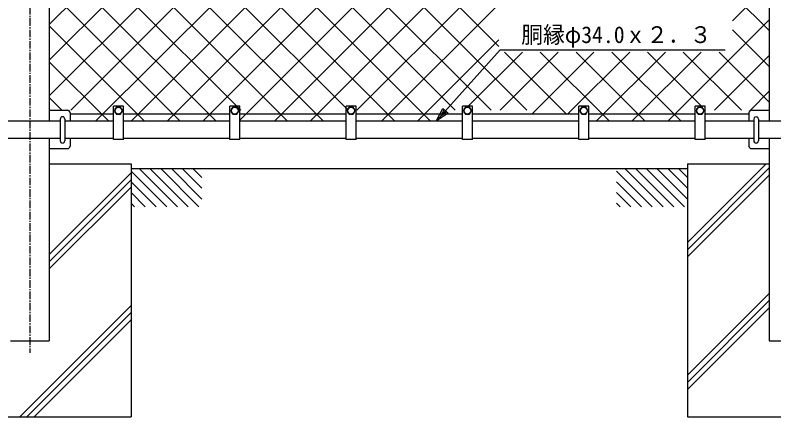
# Model space of a CAD drawing. Units: millimetres, scale not verified. Extents: x -4455 to 4455, y -3150 to 3150.
# Drawn here: x -3174 to -1674, y -22 to 772 of the extents above; entities that cross this region are included whole.
import ezdxf
from ezdxf.enums import TextEntityAlignment as Align

# ---------------------------------------------------------------- set-up
doc = ezdxf.new("R2010")
doc.units = ezdxf.units.MM
doc.header["$LTSCALE"] = 20
doc.linetypes.add('USER3', pattern=[1.125, 0.75, -0.125, 0.125, -0.125])
for name, color, linetype, lineweight in [('0-1_1', 7, 'Continuous', 25), ('0-2_0', 7, 'Continuous', 25), ('0-3_2', 7, 'Continuous', 25), ('0-4_EXTCNT-L', 4, 'Continuous', 25)]:
    doc.layers.add(name, color=color, linetype=linetype, lineweight=lineweight)
doc.styles.add('ＭＳ ゴシック', font='')
doc.styles.get('ＭＳ ゴシック').set_extended_font_data('MS Gothic')

# ---------------------------------------------------------------- blocks, each defined once
blk = doc.blocks.new('C2')
at = {"layer": '0-1_1', "color": 4}
blk.add_line((79808.6, 57244.9), (81308.6, 55744.9), dxfattribs=at)
blk = doc.blocks.new('C1')
at = {"layer": '0-1_1', "color": 4}
blk.add_line((79384.3, 57244.9), (80884.3, 55744.9), dxfattribs=at)
blk = doc.blocks.new('C0')
at = {"layer": '0-1_1', "color": 4}
blk.add_line((79049.1, 57155.9), (80460.1, 55744.9), dxfattribs=at)
blk = doc.blocks.new('C7')
at = {"layer": '0-1_1', "color": 4}
blk.add_line((79049.1, 56731.6), (80035.8, 55744.9), dxfattribs=at)
blk = doc.blocks.new('C9')
at = {"layer": '0-1_1', "color": 4}
blk.add_line((79049.1, 55883.1), (79187.3, 55744.9), dxfattribs=at)
blk = doc.blocks.new('C8')
at = {"layer": '0-1_1', "color": 4}
blk.add_line((79049.1, 56307.3), (79611.6, 55744.9), dxfattribs=at)
blk = doc.blocks.new('C5')
at = {"layer": '0-1_1', "color": 4}
blk.add_line((81081.4, 57244.9), (81849.1, 56477.2), dxfattribs=at)
blk = doc.blocks.new('C4')
at = {"layer": '0-1_1', "color": 4}
blk.add_line((80657.1, 57244.9), (81849.1, 56052.9), dxfattribs=at)
blk = doc.blocks.new('C3')
at = {"layer": '0-1_1', "color": 4}
blk.add_line((80232.9, 57244.9), (81732.9, 55744.9), dxfattribs=at)
blk = doc.blocks.new('C6')
at = {"layer": '0-1_1', "color": 4}
blk.add_line((81505.7, 57244.9), (81849.1, 56901.4), dxfattribs=at)
blk = doc.blocks.new('C14')
at = {"layer": '0-1_1', "color": 4}
blk.add_line((87057.1, 57244.9), (88249.1, 56052.9), dxfattribs=at)
blk = doc.blocks.new('C13')
at = {"layer": '0-1_1', "color": 4}
blk.add_line((86632.9, 57244.9), (88132.9, 55744.9), dxfattribs=at)
blk = doc.blocks.new('C12')
at = {"layer": '0-1_1', "color": 4}
blk.add_line((86208.6, 57244.9), (87708.6, 55744.9), dxfattribs=at)
blk = doc.blocks.new('C11')
at = {"layer": '0-1_1', "color": 4}
blk.add_line((85784.3, 57244.9), (87284.3, 55744.9), dxfattribs=at)
blk = doc.blocks.new('C17')
at = {"layer": '0-1_1', "color": 4}
blk.add_line((85449.1, 56731.6), (86435.8, 55744.9), dxfattribs=at)
blk = doc.blocks.new('C10')
at = {"layer": '0-1_1', "color": 4}
blk.add_line((85449.1, 57155.9), (86860.1, 55744.9), dxfattribs=at)
blk = doc.blocks.new('C19')
at = {"layer": '0-1_1', "color": 4}
blk.add_line((85449.1, 55883.1), (85587.3, 55744.9), dxfattribs=at)
blk = doc.blocks.new('C18')
at = {"layer": '0-1_1', "color": 4}
blk.add_line((85449.1, 56307.3), (86011.6, 55744.9), dxfattribs=at)
blk = doc.blocks.new('C15')
at = {"layer": '0-1_1', "color": 4}
blk.add_line((87481.4, 57244.9), (88249.1, 56477.2), dxfattribs=at)
blk = doc.blocks.new('C16')
at = {"layer": '0-1_1', "color": 4}
blk.add_line((87905.7, 57244.9), (88249.1, 56901.4), dxfattribs=at)

msp = doc.modelspace()

# ---------------------------------------------------------------- linework, layer by layer
at = {"layer": '0-1_1', "color": 4, "linetype": 'USER3'}
msp.add_line((-3144.57, 2025.62), (-3144.57, 104.28), dxfattribs=at)
at = {"layer": '0-1_1'}
for p, q in [((-3106.27, 1929.12), (-3106.27, 562.12)), ((-1682.87, 1929.12), (-1682.87, 562.12)), ((-2979.57, 526.12), (-2979.57, 592.12)), ((-2959.57, 592.12), (-2979.57, 592.12)), ((-2959.57, 526.12), (-2959.57, 592.12)), ((-2749.57, 526.12), (-2749.57, 592.12)), ((-2729.57, 592.12), (-2749.57, 592.12)), ((-2729.57, 526.12), (-2729.57, 592.12)), ((-2519.57, 526.12), (-2519.57, 592.12)), ((-2499.57, 592.12), (-2519.57, 592.12)), ((-2499.57, 526.12), (-2499.57, 592.12)), ((-2289.57, 526.12), (-2289.57, 592.12)), ((-2269.57, 592.12), (-2289.57, 592.12)), ((-2269.57, 526.12), (-2269.57, 592.12)), ((-2059.57, 526.12), (-2059.57, 592.12)), ((-2039.57, 592.12), (-2059.57, 592.12)), ((-2039.57, 526.12), (-2039.57, 592.12)), ((-1829.57, 526.12), (-1829.57, 592.12)), ((-1809.57, 592.12), (-1829.57, 592.12)), ((-1809.57, 526.12), (-1809.57, 592.12)), ((-3065.27, 579.12), (-3065.27, 562.12)), ((-2979.57, 576.12), (-3065.27, 576.12)), ((-2749.57, 576.12), (-2959.57, 576.12)), ((-2519.57, 576.12), (-2729.57, 576.12)), ((-2289.57, 576.12), (-2499.57, 576.12)), ((-2059.57, 576.12), (-2269.57, 576.12)), ((-1829.57, 576.12), (-2039.57, 576.12)), ((-1722.87, 576.12), (-1809.57, 576.12)), ((-3084.77, 562.12), (-3204.37, 562.12)), ((-2979.57, 562.12), (-3075.77, 562.12)), ((-2749.57, 562.12), (-2959.57, 562.12)), ((-2519.57, 562.12), (-2729.57, 562.12)), ((-2289.57, 562.12), (-2499.57, 562.12)), ((-2059.57, 562.12), (-2269.57, 562.12)), ((-1829.57, 562.12), (-2039.57, 562.12)), ((-1713.37, 562.12), (-1809.57, 562.12)), ((-1584.77, 562.12), (-1704.37, 562.12)), ((-3084.77, 528.12), (-3204.37, 528.12)), ((-3106.27, 528.12), (-3106.27, 128.12)), ((-2979.57, 528.12), (-3075.77, 528.12)), ((-3065.27, 528.12), (-3065.27, 513.12)), ((-2959.57, 526.12), (-2979.57, 526.12)), ((-2749.57, 528.12), (-2959.57, 528.12)), ((-2729.57, 526.12), (-2749.57, 526.12)), ((-2519.57, 528.12), (-2729.57, 528.12)), ((-2499.57, 526.12), (-2519.57, 526.12)), ((-2289.57, 528.12), (-2499.57, 528.12)), ((-2269.57, 526.12), (-2289.57, 526.12)), ((-2059.57, 528.12), (-2269.57, 528.12)), ((-2039.57, 526.12), (-2059.57, 526.12)), ((-1829.57, 528.12), (-2039.57, 528.12)), ((-1809.57, 526.12), (-1829.57, 526.12)), ((-1713.37, 528.12), (-1809.57, 528.12)), ((-1584.77, 528.12), (-1704.37, 528.12)), ((-1682.87, 528.12), (-1682.87, 128.12)), ((-3106.27, 478.12), (-2944.57, 478.12)), ((-2944.57, 478.12), (-2944.57, -21.88)), ((-1844.57, 468.12), (-2944.57, 468.12)), ((-1844.57, 468.12), (-2034.57, 468.12)), ((-1844.57, 478.12), (-1844.57, -21.88)), ((-1844.57, 478.12), (-1682.87, 478.12)), ((-3182.87, 128.12), (-3106.27, 128.12)), ((-3182.87, 128.12), (-3106.27, 128.12)), ((-1682.87, 128.12), (-1606.27, 128.12)), ((-3344.57, -21.88), (-2944.57, -21.88)), ((-1844.57, -21.88), (-1444.57, -21.88))]:
    msp.add_line(p, q, dxfattribs=at)
at = {"layer": '0-1_1', "color": 4}
for p, q in [((-1844.57, 322.47), (-1688.93, 478.12)), ((-1844.57, 308.33), (-1682.87, 470.03)), ((-3106.27, 298.64), (-2944.57, 460.34)), ((-1844.57, 294.19), (-1682.87, 455.89)), ((-3106.27, 284.5), (-2944.57, 446.2)), ((-3106.27, 270.35), (-2944.57, 432.05)), ((-1844.57, 60.34), (-1682.87, 222.04)), ((-3164.66, -21.88), (-2944.57, 198.21)), ((-1844.57, 46.2), (-1682.87, 207.9)), ((-3150.52, -21.88), (-2944.57, 184.06)), ((-1844.57, 32.05), (-1682.87, 193.75)), ((-3136.38, -21.88), (-2944.57, 169.92))]:
    msp.add_line(p, q, dxfattribs=at)
for points in [[(-2341.63, 562.12), (-2214.57, 703.12), (-1770.07, 703.12)], [(-2320.28, 580.58), (-2332.26, 572.52), (-2325.48, 585.26)]]:
    msp.add_lwpolyline(points, dxfattribs=at)
msp.add_lwpolyline([(-2317.68, 578.23), (-2341.63, 562.12), (-2328.08, 587.61)], close=True, dxfattribs=at)
at = {"layer": '0-1_1'}
for centre, start, end in [((-3080.27, 566.62), 0, 180), ((-1708.87, 566.62), 359.99995, 179.99995), ((-3080.27, 523.62), 180, 0), ((-1708.87, 523.62), 179.99995, 359.99995)]:
    msp.add_arc(centre, 4.5, start, end, dxfattribs=at)
at = {"layer": '0-2_0'}
for p, q in [((-1720.12, 584.12), (-1682.87, 621.36)), ((-3106.27, 584.12), (-3070.27, 584.12)), ((-1722.87, 579.12), (-1722.87, 562.12)), ((-1717.87, 584.12), (-1682.87, 584.12)), ((-3084.77, 566.62), (-3084.77, 523.62)), ((-3075.77, 566.62), (-3075.77, 523.62)), ((-1713.37, 566.62), (-1713.37, 523.62)), ((-1704.37, 566.62), (-1704.37, 523.62)), ((-1722.87, 528.12), (-1722.87, 513.12)), ((-3106.27, 508.12), (-3070.27, 508.12)), ((-1717.87, 508.12), (-1682.87, 508.12))]:
    msp.add_line(p, q, dxfattribs=at)
for centre, start, end in [((-3070.27, 579.12), 0, 89.99997), ((-1717.87, 579.12), 89.99997, 179.99997), ((-3070.27, 513.12), 269.99997, 0), ((-1717.87, 513.12), 179.99997, 269.99997)]:
    msp.add_arc(centre, 5, start, end, dxfattribs=at)
at = {"layer": '0-3_2'}
for p, q in [((-2513.57, 590.05), (-2517.57, 583.12)), ((-2505.57, 590.05), (-2513.57, 590.05)), ((-2501.57, 583.12), (-2505.57, 590.05)), ((-1823.57, 590.05), (-1827.57, 583.12)), ((-1815.57, 590.05), (-1823.57, 590.05)), ((-1811.57, 583.12), (-1815.57, 590.05)), ((-2517.57, 583.12), (-2513.57, 576.19)), ((-2513.57, 576.19), (-2505.57, 576.19)), ((-2505.57, 576.19), (-2501.57, 583.12)), ((-1827.57, 583.12), (-1823.57, 576.19)), ((-1823.57, 576.19), (-1815.57, 576.19)), ((-1815.57, 576.19), (-1811.57, 583.12))]:
    msp.add_line(p, q, dxfattribs=at)
for points in [[(-2961.57, 583.12), (-2965.57, 590.05), (-2973.57, 590.05), (-2977.57, 583.12), (-2973.57, 576.19), (-2965.57, 576.19)], [(-2731.57, 583.12), (-2735.57, 590.05), (-2743.57, 590.05), (-2747.57, 583.12), (-2743.57, 576.19), (-2735.57, 576.19)], [(-2271.57, 583.12), (-2275.57, 590.05), (-2283.57, 590.05), (-2287.57, 583.12), (-2283.57, 576.19), (-2275.57, 576.19)], [(-2041.57, 583.12), (-2045.57, 590.05), (-2053.57, 590.05), (-2057.57, 583.12), (-2053.57, 576.19), (-2045.57, 576.19)]]:
    msp.add_lwpolyline(points, close=True, dxfattribs=at)
for centre in [(-2969.57, 583.12), (-2739.57, 583.12), (-2509.57, 583.12), (-2279.57, 583.12), (-2049.57, 583.12), (-1819.57, 583.12)]:
    msp.add_circle(centre, 6.93, dxfattribs=at)
at = {"layer": '0-4_EXTCNT-L'}
for p, q in [((-3106.27, 612.17), (-1789.33, 1929.12)), ((-3106.27, 682.88), (-1860.04, 1929.12)), ((-3106.27, 753.6), (-1930.75, 1929.12)), ((-3063.62, 584.12), (-1718.62, 1929.12)), ((-1682.87, 741.26), (-2870.73, 1929.12)), ((-2729.57, 564.61), (-1682.87, 1611.31)), ((-2661.35, 562.12), (-1682.87, 1540.6)), ((-2590.64, 562.12), (-1682.87, 1469.89)), ((-2497.93, 584.12), (-1682.87, 1399.18)), ((-2303.55, 584.12), (-3106.27, 1386.84)), ((-2449.22, 562.12), (-1682.87, 1328.47)), ((-2352.26, 562.12), (-3106.27, 1316.13)), ((-2422.97, 562.12), (-3106.27, 1245.42)), ((-2515.68, 584.12), (-3106.27, 1174.71)), ((-2564.39, 562.12), (-3106.27, 1104)), ((-2635.1, 562.12), (-3106.27, 1033.29)), ((-2727.81, 584.12), (-3106.27, 962.58)), ((-3014.91, 562.12), (-2610.41, 966.62)), ((-2944.2, 562.12), (-2568.2, 938.12)), ((-2873.49, 562.12), (-2497.49, 938.12)), ((-2802.78, 562.12), (-2426.78, 938.12)), ((-2232.84, 584.12), (-2586.84, 938.12)), ((-2162.13, 584.12), (-2516.13, 938.12)), ((-2217.37, 710.07), (-2445.42, 938.12)), ((-2776.52, 562.12), (-3106.27, 891.87)), ((-1755.43, 760.94), (-1682.87, 833.49)), ((-2847.23, 562.12), (-3106.27, 821.16)), ((-2917.95, 562.12), (-3106.27, 750.45)), ((-1883.54, 562.12), (-1682.87, 762.78)), ((-1682.87, 670.55), (-1755.43, 743.1)), ((-2378.51, 562.12), (-2217.37, 723.26)), ((-2277.8, 592.12), (-2170.92, 699)), ((-2215.09, 584.12), (-2100.2, 699)), ((-2083.42, 576.12), (-2206.3, 699)), ((-2152.38, 576.12), (-2029.49, 699)), ((-1998.71, 562.12), (-2135.59, 699)), ((-2081.67, 576.12), (-1958.78, 699)), ((-1928, 562.12), (-2064.88, 699)), ((-2024.96, 562.12), (-1888.07, 699)), ((-1857.29, 562.12), (-1994.17, 699)), ((-1954.25, 562.12), (-1817.36, 699)), ((-1816.57, 592.12), (-1923.46, 699)), ((-1737.86, 584.12), (-1852.75, 699)), ((-1790.83, 584.12), (-1682.87, 692.07)), ((-1682.87, 599.84), (-1782.04, 699)), ((-2988.66, 562.12), (-3106.27, 679.74)), ((-3081.37, 584.12), (-3106.27, 609.03))]:
    msp.add_line(p, q, dxfattribs=at)

# ---------------------------------------------------------------- block references
at = {"layer": '0-2_0', "xscale": 0.05, "yscale": 0.05}
for name, p in [('C11', (-7217.03, -2394.13)), ('C12', (-7217.03, -2394.13)), ('C13', (-7217.03, -2394.13)), ('C14', (-7217.03, -2394.13)), ('C15', (-7217.03, -2394.13)), ('C16', (-7217.03, -2394.13)), ('C1', (-5937.03, -2394.13)), ('C2', (-5937.03, -2394.13)), ('C3', (-5937.03, -2394.13)), ('C4', (-5937.03, -2394.13)), ('C5', (-5937.03, -2394.13)), ('C6', (-5937.03, -2394.13)), ('C10', (-7217.03, -2394.13)), ('C0', (-5937.03, -2394.13)), ('C17', (-7217.03, -2394.13)), ('C7', (-5937.03, -2394.13)), ('C18', (-7217.03, -2394.13)), ('C8', (-5937.03, -2394.13)), ('C19', (-7217.03, -2394.13)), ('C9', (-5937.03, -2394.13))]:
    msp.add_blockref(name, p, dxfattribs=at)

# ---------------------------------------------------------------- texts
at = {"layer": '0-1_1', "color": 4, "style": 'ＭＳ ゴシック', "width": 0.95}
msp.add_text('胴縁φ34.0ｘ２．３', height=33.17, dxfattribs=at).set_placement((-2173.07, 706.74), align=Align.BOTTOM_LEFT)

doc.saveas('drawing.dxf')
